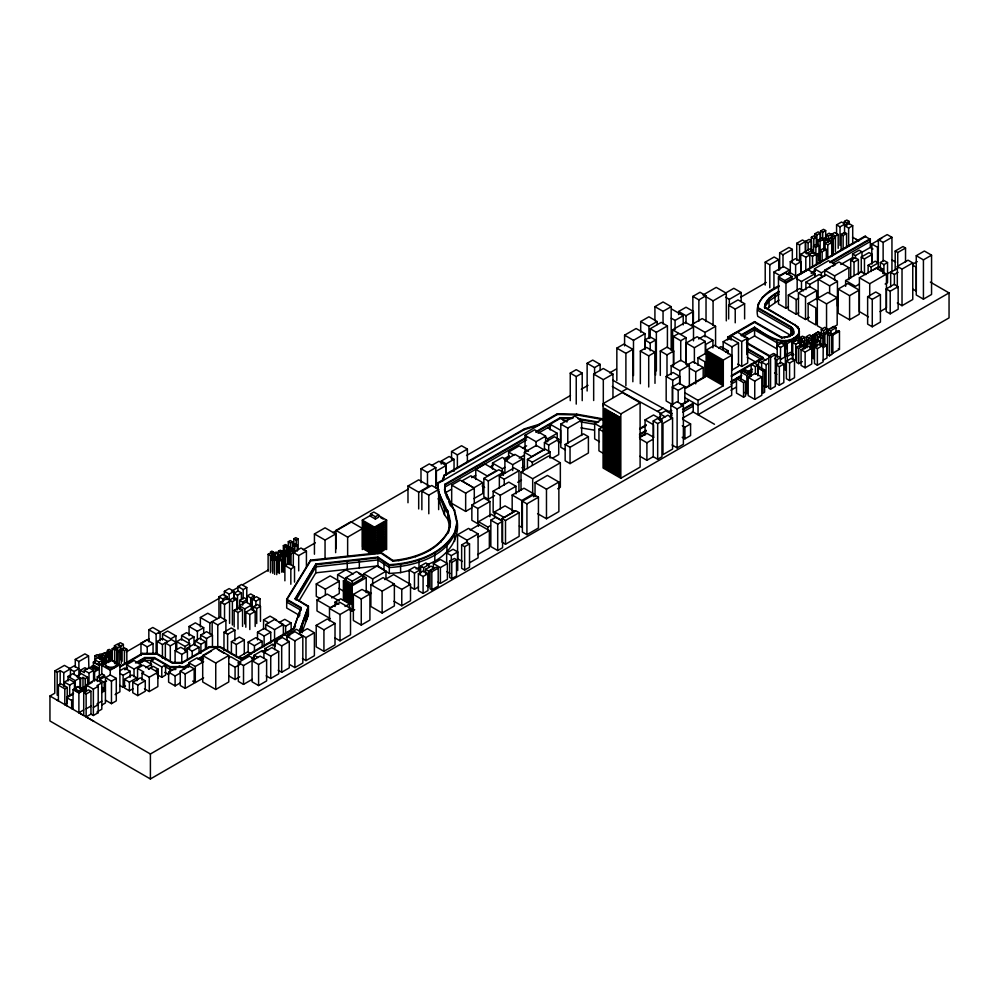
<?xml version="1.0" encoding="UTF-8"?>
<svg xmlns="http://www.w3.org/2000/svg" width="999" height="999" viewBox="0 0 999 999"><rect width="100%" height="100%" fill="white"/><g stroke="black" fill="none" stroke-linecap="round" stroke-linejoin="round"><path stroke-width="1.5" d="M603.858 466.533L603.896 460.889M454.582 510.576L451.698 506.555L444.642 490.084L444.817 484.303L526.635 437.075M444.692 490.934L444.817 487.15L526.635 439.91M447.989 511.588L444.518 506.755L437.624 489.198L438.012 482.667L442.719 479.945L444.031 475.262L524.4 428.858L538.948 424.388L557.392 413.736L576.735 414.173L603.533 418.968M437.824 488.424L438.012 485.526M757.729 307.505L790.871 326.636L790.871 335.439L757.729 316.308C754.183 301.473 766.995 291.159 779.045 285.776M757.966 308.841L758.441 303.234M119.917 667.045L142.308 654.12L156.781 654.12L172.465 663.174L182.118 663.174L209.428 647.402L220.105 647.402L241.009 659.477L293.406 629.22L301.049 608.241L286.701 599.949L310.577 560.864L381.156 553.259L392.932 561.201C413.798 559.228 436.963 551.535 447.989 532.367L450.349 521.241L450.349 524.1M447.989 532.367C455.294 516.408 441.383 503.134 437.624 488.461L437.624 489.198M448.326 533.004L450.012 525.586M454.582 541.446L454.582 532.654L457.18 521.241C460.052 541.233 444.93 558.404 426.91 564.697M457.18 524.088C452.922 555.107 416.271 565.996 389.31 567.519L377.922 559.939L315.834 566.87L295.979 600.049M799.075 329.782L795.266 325.237L764.547 307.505C764.984 299.538 772.826 294.917 779.058 291.333M764.547 307.505C765.634 299.912 772.939 295.567 779.058 292.07M764.809 308.491L765.321 303.371M442.769 480.656L444.031 475.999L524.4 429.595L538.948 425.124L538.948 424.388M443.381 480.457L444.031 475.262M730.319 339.36L727.709 337.862L754.582 322.352L781.755 338.037L789.834 336.451L793.044 333.678L793.618 331.293L793.618 334.153L793.418 329.62L790.871 326.636M793.044 333.678L793.418 329.62M798.438 342.869L798.438 334.078L799.325 331.593L799.325 340.384L799.075 329.046L797.689 326.636L764.547 306.768M293.406 629.22L301.049 607.504L286.701 599.213L310.577 560.127L381.156 552.522L392.932 560.464C413.798 558.503 436.963 550.799 447.989 531.63M294.418 628.546L295.442 625.749M298.501 617.357L300.037 613.161M295.18 598.538L308.404 606.181L299.413 631.318L308.404 606.917L295.18 598.538L315.834 564.023L377.922 557.092L389.31 564.672C413.811 563.261 441.496 555.107 454.582 532.654M299.937 632.017L308.404 609.015M295.18 599.275L315.834 564.76L377.922 557.829L389.31 565.409C413.811 563.998 441.496 555.844 454.582 533.391C461.913 517.544 449.825 503.533 444.642 489.348L444.642 490.084M299.151 600.686L315.834 572.814L315.834 564.023M779.045 286.501C770.429 291.496 758.74 297.04 757.729 308.241L790.871 327.372L793.418 330.357M765.321 306.231L769.068 300.999L779.058 294.193M767.569 309.028L769.068 306.93L779.058 300.125M727.709 339.985L727.709 337.125L754.582 321.616L781.755 337.3L787.412 336.651L793.044 332.942M741.333 334.827L754.582 327.185C766.558 335.464 785.763 348.663 798.438 334.078M793.518 338.261L793.518 340.909L798.438 336.738L799.075 331.705M654.919 320.704L654.919 306.656L663.049 301.96L671.178 306.656L671.178 350.349M640.696 332.217L640.696 321.541L648.913 316.795L657.117 321.541L657.117 324.588M654.919 306.656L663.049 311.351L671.178 306.656M624.587 345.891L624.587 335.177L636.126 328.521L645.029 333.654L645.029 348.963M692.856 323.801L692.856 296.391L700.024 292.257L706.031 295.729L706.031 321.616M640.696 321.541L648.913 326.286L657.117 321.541M702.996 295.017L716.221 287.387L726.31 293.207L726.31 320.854M570.254 400.661L570.254 373.102L576.236 369.655L582.217 373.102L582.217 400.661M587.137 390.996L587.137 363.299L592.707 360.077L600.137 364.373L600.137 370.529M930.369 282.118L949.05 292.907L949.05 317.882L150.399 778.97L49.95 720.978L49.95 696.016L54.77 693.231L54.77 670.953L64.423 665.384L70.454 668.855L70.454 676.485M75.275 667.232L75.275 659.44L84.927 653.87L88.549 655.956L88.911 668.581L88.911 667.744L84.353 670.379L84.353 672.639L80.357 670.341L80.357 674.55M779.657 269.73L779.657 252.834L788.998 247.44L792.332 249.363L792.332 261.651M678.658 314.573L678.658 311.488L686.026 307.23L693.393 311.488L693.393 323.826M692.856 296.391L698.863 299.862L706.031 295.729M796.74 260.289L796.74 243.294L802.484 239.985L805.306 241.608L805.306 252.422M765.209 285.102L765.209 262.138L774.138 256.993L778.733 259.64L778.733 270.354M616.845 380.532L616.845 348.127L623.801 344.118L632.854 349.35L632.854 381.743M650.212 337.999L650.212 328.758L661.263 322.365L667.419 325.924L667.419 347.502M814.872 236.9L814.872 233.791L818.169 231.893L820.204 233.067L820.204 239.285M820.566 238.599L820.566 231.031L823.526 229.32L825.674 230.569L825.674 239.648M54.77 670.953L57.193 672.339L60.165 670.629L63.774 672.714L70.454 668.855M811.338 250.949L811.338 237.3L813.81 235.876L816.283 237.3L816.283 244.88M624.587 335.177L633.491 340.322L645.029 333.654M805.706 252.135L805.706 241.308L809.028 239.398L811.425 240.784L811.425 250.05M796.74 243.294L799.562 244.917L805.306 241.608M814.872 233.791L816.907 234.965L820.204 233.067M779.657 252.834L782.991 254.757L792.332 249.363M75.275 659.44L78.896 661.525L88.549 655.956M820.566 231.031L822.714 232.28L825.674 230.569M836.575 224.862L841.508 222.028L844.954 224.013L840.022 226.86L836.575 224.862L836.575 234.153M288.299 547.939L288.299 541.695L290.272 540.559L292.407 541.783L292.407 549.587M293.856 546.378L293.856 538.736L295.779 537.624L298.164 538.998L298.164 549.7M811.338 237.3L813.81 238.724L816.283 237.3M268.119 571.316L268.119 554.295L270.042 553.184L272.377 554.545L272.377 571.565M844.38 224.425L844.38 221.416L846.777 220.03L849.187 221.416L849.187 224.425M283.354 553.409L283.354 545.654L285.277 544.542L287.999 546.103L287.999 549.188M570.254 373.102L576.236 376.561L582.217 373.102M765.209 262.138L769.804 264.797L778.733 259.64M805.706 241.308L808.104 242.695L811.425 240.784M273.639 552.147L271.828 551.098L270.429 551.91L272.24 552.959L273.639 552.147L273.639 559.777M671.278 318.219L675.087 320.417L683.204 315.721L683.204 324.875M94.893 662.05L94.893 655.844L96.978 654.632L99.538 656.106L99.538 659.215M288.299 541.695L290.422 542.919L292.407 541.783M283.354 545.654L284.815 546.503L286.738 545.392L286.738 551.598M587.137 363.299L594.567 367.582L600.137 364.373M293.856 538.736L296.228 540.109L298.164 538.998M650.212 328.758L656.355 332.305L667.419 325.924M273.426 556.63L273.426 553.608L276.124 552.047L277.685 552.947L277.685 557.492M420.991 482.692L420.991 468.706L429.32 463.886L435.814 467.644L435.814 487.849M844.38 221.416L846.777 222.802L849.187 221.416M114.448 648.813L114.448 645.791L117.07 644.28L120.33 646.153L120.33 650.686M268.119 554.295L270.454 555.644L272.377 554.545M278.384 555.806L278.384 551.261L280.282 550.162L282.18 551.261L282.18 555.806M678.658 311.488L686.026 315.734L693.393 311.488M725.936 292.857L733.84 288.299L741.158 292.52L741.158 301.76M826.235 239.523L826.235 234.877L829.17 233.179L831.293 234.403L831.293 237.5M451.56 459.265L451.56 451.523L461.575 445.741L467.382 449.1L467.382 461.488M107.467 653.508L107.467 650.386L109.203 649.387L112 650.998L112 660.364M286.064 547.227L287.999 546.103M644.867 349.163L644.867 339.997L650.224 336.9L655.569 339.997L655.569 375.149M818.144 246.266L818.144 240.06L821.852 237.924L823.813 239.061L823.813 249.9M704.258 295.754L713.086 300.849L726.31 293.207M101.91 658.753L101.91 654.17L104.246 652.822L106.581 654.17L106.581 657.23M273.426 553.608L274.987 554.507L277.685 552.947M844.555 233.279L844.555 225.712L848.638 223.351L852.709 225.712L852.709 243.893M99.538 656.106L97.452 657.317L94.893 655.844M112.238 660.701L112.238 648.688L114.261 647.527L116.633 648.888L116.633 663.91M278.384 551.261L280.282 552.36L282.18 551.261M822.339 239.298L825.037 237.737L827.721 239.298L827.721 242.345M74.076 671.515L78.896 668.731L74.076 665.946L69.243 668.731L74.076 671.515L74.076 674.537M94.693 662.437L94.693 659.677L98.052 657.729L102.398 660.239L102.398 662.999L99.026 664.947L94.306 662.649M102.385 655.219L100.2 653.945L98.439 654.969L100.624 656.231L102.385 655.219L102.385 658.229M292.744 549.787L292.744 545.242L295.117 543.881L297.215 545.092L297.215 551.136M826.235 234.877L828.346 236.101L831.293 234.403M831.917 238.711L831.917 234.116L834.689 232.517L838.186 234.528L838.186 248.314M431.568 465.497L438.898 461.263L446.166 465.459L446.166 475.299M616.845 348.127L625.898 353.359L632.854 349.35M818.144 240.06L820.117 241.196L823.813 239.061M273.938 556.83L275.324 556.031L277.547 557.317L276.174 558.116L273.938 556.83L273.938 559.915M117.52 663.561L117.707 647.677L120.33 646.153M281.406 556.081L281.406 553.046L283.529 551.823L284.852 552.584L284.852 555.619M285.714 555.207L285.714 550.636L287.762 549.45L289.036 550.187L289.036 553.234M314.435 554.22L314.435 533.953L325.05 527.822L335.652 533.953L335.652 552.659M68.044 680.981L68.044 676.448L72.865 673.663L80.107 677.846L80.107 688.423M101.91 654.17L104.246 655.519L106.581 654.17M107.467 650.386L110.265 652.01L112 650.998M123.376 644.417L120.38 642.682L117.807 644.168L120.804 645.903L123.376 644.417L123.376 649.038M148.839 641.87L148.839 629.745L152.797 627.459L160.09 631.668L160.09 640.759M288.674 549.013L290.884 547.739L289.523 546.94L287.3 548.226L288.674 549.013L288.674 553.683M441.233 464.06L441.233 461.051L449.15 456.481L454.046 459.303L454.046 471.328M813.573 253.758L813.573 245.991L816.658 244.206L818.943 245.529L818.943 261.051M88.549 668.368L93.369 665.584L93.369 662.112L95.779 660.714M112.238 648.688L114.61 650.062L116.633 648.888M277.547 571.203L277.497 555.968L279.071 555.057L282.205 556.68L284.053 555.619L284.053 570.679M803.895 252.397L809.952 248.901L812.299 250.262L812.299 253.296M80.357 670.341L84.927 667.707L87.338 669.093M292.744 545.242L294.842 546.453L297.215 545.092M593.668 400.524L593.668 374.076L603.309 368.506L612.961 374.076L612.961 397.415M800.736 272.627L800.736 254.345L804.719 252.048L809.789 254.97L809.789 268.681M272.802 573.289L272.802 559.49L274.925 558.266L276.76 559.328L276.76 574.65M284.852 552.584L282.717 553.808L281.406 553.046M289.036 550.187L286.988 551.373L285.714 550.636M289.935 552.584L289.935 549.512L291.933 548.351L293.943 549.512L293.943 552.584M109.84 653.846L108.092 654.857L105.032 653.096L106.781 652.085L109.84 653.846L109.84 661.388M827.721 239.298L825.037 240.846L825.112 249.425M828.258 242.195L828.258 239.098L830.681 237.7L833.116 239.098L833.116 254.57M277.497 555.968L278.696 556.668L282.205 554.545L284.053 555.619M103.222 658.441L101.848 657.654L100.487 658.441L101.848 659.228L103.222 658.441L103.222 662.999M790.296 273.788L790.296 261.676L795.616 258.604L800.936 261.676L800.936 273.788M844.555 225.712L848.638 228.059L852.709 225.712M672.589 351.411L672.589 329.795L685.514 322.327L693.506 326.935L693.506 340.834M103.421 664.81L103.421 658.753L104.683 658.016L106.281 658.94L106.281 663.486M644.867 339.997L650.224 343.082L655.569 339.997M813.573 245.991L815.871 247.315L818.943 245.529M835.364 251.498L835.414 236.126L838.186 234.528M58.392 685.127L60.802 683.728L67.22 687.437L67.22 703.196L64.798 704.595L64.798 688.823L58.392 685.127L58.392 700.886L49.95 696.016M108.416 656.331L107.168 655.619L105.17 656.78L106.406 657.492L108.416 656.331L108.416 662.537M451.56 451.523L457.38 454.882L467.382 449.1M773.938 288.649L773.938 272.078L783.528 266.546L789.447 269.967L789.447 272.977M272.802 559.49L274.638 560.551L276.76 559.328M293.943 549.512L291.933 550.661L289.935 549.512M64.423 686.738L64.423 682.105L69.243 679.32L74.475 682.342L74.475 690.059L78.884 692.557L82.28 690.609L82.28 689.023L77.872 686.475L74.475 688.436L78.884 690.983L82.28 689.023M92.083 666.308L93.831 665.309L97.652 667.519L97.652 668.818L95.916 669.817L92.083 667.607L92.083 666.308L95.916 668.518L97.652 667.519M94.693 659.677L99.026 662.187L102.398 660.239M283.641 572.265L283.641 555.494L285.726 554.295L287.812 555.494L287.812 564.647M420.991 468.706L427.485 472.452L435.814 467.644M806.255 253.758L812.299 250.262M122.065 661.326L122.065 649.225L124.438 647.851L126.823 649.225L126.823 661.326M828.258 239.098L830.681 240.497L835.364 237.849L833.253 236.638L830.918 237.987L833.029 239.198L833.029 252.847M841.146 249.95L841.146 234.403L844.592 232.417L846.578 233.554L846.578 247.552M103.421 658.753L105.007 659.665L106.281 658.94M725.649 297.252L729.307 299.363L741.158 292.52M92.083 667.607L93.831 666.608M224.363 595.891L224.363 591.333L229.171 588.561L233.978 591.333L233.978 598.925M640.334 383.691L640.334 351.061L646.615 347.427L654.994 352.26L654.994 383.341M121.279 651.123L119.605 650.149L117.52 651.348L119.206 652.322L121.279 651.123L121.279 663.336M278.184 572.789L278.184 560.576L280.557 559.203L281.755 559.89L281.755 572.102M289.885 553.833L287.2 552.285L285.764 553.109L288.449 554.67L289.885 553.833L289.885 564.76M407.979 486.026L418.693 479.832L429.408 486.026L418.693 492.207L407.979 486.026L407.979 502.747M441.233 461.051L446.128 463.873L454.046 459.303M283.641 555.494L285.726 556.705L287.812 555.494M291.046 564.472L291.046 553.783L300.999 548.014L306.418 551.148L306.418 566.421M841.146 234.403L843.131 235.552L846.578 233.554M122.065 649.225L124.438 650.599L126.823 649.225M278.184 560.576L279.383 561.263L281.755 559.89M800.736 254.345L805.806 257.267L809.789 254.97M831.742 242.457L829.083 240.921L825.112 243.207L827.784 244.755L831.742 242.457L831.742 256.443M93.369 662.112L99.326 665.546L104.146 662.762L101.761 661.388M446.166 465.459L436.376 471.103L436.376 485.164M218.943 618.031L218.943 596.778L223.127 594.355L226.985 596.59L226.985 599.625M237.924 591.171L237.924 586.55L241.508 584.477L246.778 587.524L246.778 599.837M819.904 262.712L819.904 250.524L824.088 248.114L826.323 249.4L826.323 258.541M68.044 676.448L75.275 680.631L80.107 677.846M101.811 674.425L101.811 665.384L111.463 659.815L119.905 664.685L119.905 691.82L115.085 694.605M148.839 629.745L156.131 633.953L160.09 631.668M790.296 261.676L795.616 264.747L800.936 261.676M84.353 670.379L89.011 673.076L93.581 670.429L93.581 680.494M335.951 548.788L335.951 530.407L350.899 521.765L362.587 528.508L362.587 546.903M140.971 655.269L140.971 643.256L146.778 639.897L153.047 643.518L153.047 654.033M126.324 651.922L149.276 638.673M158.729 633.216L219.48 598.139M231.631 591.121L239.723 586.45M242.432 584.89L268.082 570.079M303.184 549.812L315.334 542.807M332.879 532.667L408.479 489.023M466.533 455.507L570.491 395.492M581.293 389.248L588.036 385.352M609.64 372.889L616.395 368.981M740.596 297.277L766.245 282.467M64.423 682.105L69.655 685.127L74.475 682.342M87.65 677.31L81.306 673.651L76.486 676.435L80.569 678.796L82.979 677.397L85.227 678.696L87.65 677.31L87.65 685.077M673.413 365.859L673.413 336.488L678.733 333.416M816.445 254.071L812.936 252.035L809.015 254.308L812.524 256.331L816.445 254.071L816.445 264.96M789.447 269.967L779.857 275.499L773.938 272.078M815.246 255.082L817.919 253.534L819.567 254.495L819.567 263.599M728.658 319.006L728.658 305.307L738.036 299.887L744.617 303.684L744.617 318.906M64.798 688.823L67.22 687.437M224.363 591.333L229.171 594.105L233.978 591.333M788.473 306.88L785.976 308.316L778.471 303.983L778.471 276.885L785.539 272.802L791.945 276.498L791.945 278.496L784.877 282.567L784.877 280.582L791.945 276.498M93.581 671.266L94.58 671.84L99.4 669.055L94.555 666.271M819.904 250.524L822.14 251.81L826.323 249.4M680.581 334.403L693.506 326.935M218.943 596.778L222.802 599L226.985 596.59M162.512 640.059L162.512 634.04L167.645 631.081L175.924 635.864L175.924 649.4M314.435 533.953L325.05 540.072L335.652 533.953M370.529 513.923L373.801 512.025L378.658 514.835L378.658 517.17L375.387 519.068L370.529 516.258L370.529 513.923L375.387 516.72L378.658 514.835M819.567 254.495L816.895 256.031L816.895 263.624M298.701 570.879L298.701 555.594L306.418 551.148M593.668 374.076L603.309 379.645L612.961 374.076M786.563 274.201L789.66 272.415L797.165 276.748L797.165 291.521M234.103 599.487L234.103 593.256L238.037 590.983L241.433 592.944L241.433 599.175M362.312 549.575L362.312 520.129L371.765 514.672M220.629 617.332L220.629 602.147L227.285 598.314L229.895 599.812M237.924 586.55L243.182 589.597L246.778 587.524M284.89 580.806L284.89 565.509L288.574 563.386L294.518 566.82L294.518 582.117M640.334 351.061L648.713 355.894L654.994 352.26M73.064 689.672L77.885 686.887L83.716 690.259L83.716 715.496L78.896 712.712L78.896 693.044L73.064 689.672L73.064 709.34L71.666 708.541L71.666 699.75M140.971 643.256L147.24 646.865L153.047 643.518M157.155 641.483L162.437 638.436L167.72 641.483L162.437 644.53L157.155 641.483L157.155 653.783M234.103 593.256L237.5 595.217L241.433 592.944M660.289 375.424L660.289 351.024L666.995 347.153L673.713 351.024L673.713 364.747M229.57 623.376L229.57 600.049L234.141 597.402L236.963 599.038L236.963 609.927M97.303 681.48L97.303 676.81L102.135 674.025L104.495 675.386L104.495 676.947L99.675 679.732L99.675 678.171L104.495 675.386M200.362 626.848L200.362 617.507L207.755 613.236L217.233 618.693M728.658 305.307L735.227 309.103L744.617 303.684M673.413 336.488L680.731 340.709L686.051 337.637L672.589 329.795M101.811 665.384L110.252 670.254L119.905 664.685M220.629 602.147L224.538 604.407L229.87 601.336M86.139 691.146L86.139 684.939L95.779 679.37L101.811 682.854L101.811 709.228L96.99 712.012L98.189 712.712L98.189 686.338L96.99 685.639L101.811 682.854M421.865 509.765L421.865 491.158L431.718 485.477L438.648 489.473L438.648 509.627M73.489 693.119L66.833 696.965L66.833 705.769L64.798 704.595M80.295 689.035L86.801 685.439M89.46 683.903L92.12 682.367M119.917 666.308L142.308 653.383L156.781 653.383L172.465 662.437L182.118 662.437L209.428 646.665L220.105 646.665L241.009 658.741L293.406 628.483M795.254 276.411L865.484 235.864L865.484 236.601L796.603 276.373M189.061 635.589L189.061 626.485L195.367 622.852L203.696 627.659L203.696 633.728M229.57 600.049L232.392 601.673L236.963 599.038M795.654 276.561L807.754 269.568L814.934 273.714L814.934 276.698M73.489 693.855L66.833 697.702L71.666 700.486M82.805 688.473L86.801 686.176M438.012 483.404L557.392 414.473L576.735 414.91L603.533 419.705M284.89 565.509L290.834 568.943L294.518 566.82M778.471 278.871L785.976 283.204L797.165 276.748M83.504 689.085L85.926 687.687M175.924 635.864L170.804 638.823L162.512 634.04M126.611 664.797L134.028 660.514L141.446 664.797L134.028 669.08L126.611 664.797L126.611 669.43M335.951 530.407L347.64 537.15L362.587 528.508M78.896 693.044L83.716 690.259M101.811 705.057L105.432 702.971L105.432 677.697L110.252 674.912L116.284 678.383L116.284 700.873L111.463 703.658L105.432 700.174M165.359 659.877L165.359 643.006L171.341 639.547L176.286 642.407L176.286 651.61M247.252 602.135L247.252 595.916L250.687 593.93L254.133 595.916L254.133 599.025M525.037 450.786L525.037 435.339L534.64 429.795L545.641 436.151L545.641 442.332M84.353 691.333L84.353 690.047L86.151 688.998M239.685 609.502L239.685 600.362L244.181 597.764L247.178 599.487L247.178 602.534M814.497 274.85L814.497 268.818L828.533 260.702L835.426 264.685L832.866 266.159M686.238 364.56L686.238 343.019L697.127 336.738L705.269 341.433L705.269 353.746M715.571 326.298L702.197 318.581L691.67 324.65L705.044 332.38L715.571 326.298L715.571 345.991M119.88 670.716L124.538 668.019L130.132 671.253L130.132 677.285M660.289 351.024L666.995 354.895L673.713 351.024M181.618 640.122L181.618 635.501L186.576 632.629L193.993 636.912L193.993 644.617M124.838 669.043L127.485 667.519M135.439 662.924L144.718 657.567L154.37 657.567L170.055 666.62L184.528 666.62L189.91 663.511M536.026 431.643L560.164 417.707L573.426 417.857M811.263 272.739L815.284 270.417M830.044 261.9L870.304 238.649L870.304 247.44L862.249 252.085M124.838 669.78L127.485 668.256M136.763 662.899L144.718 658.304L154.37 658.304L170.055 667.357L184.528 667.357L189.348 664.572M444.817 485.039L526.635 437.812M536.026 432.38L560.526 418.244L567.007 421.99M811.263 273.476L815.284 271.154M830.044 262.637L870.304 239.385L865.484 236.601M239.685 600.362L242.67 602.085L247.178 599.487M698.638 338.948L704.632 335.489L712.924 340.272L712.924 347.864M99.675 679.732L104.221 682.354L106.643 680.968M247.252 595.916L250.687 597.902L254.133 595.916M421.865 491.158L428.796 495.167L438.648 489.473M86.139 684.939L93.369 689.123L98.189 686.338M362.312 520.129L374.475 527.147L386.625 520.129L386.625 549.575M138.636 663.648L144.48 660.277L151.498 664.323L151.498 667.157M176.711 649.412L176.711 641.62L181.331 638.96L189.635 643.756L189.635 648.438M86.139 694.03L90.959 691.246L90.959 714.11L86.139 716.895L86.139 694.03L83.716 692.644L88.549 689.859L90.959 691.246M139.423 663.473L144.718 660.401L152.997 660.401M538.174 433.279L550.774 425.974M832.729 263.199L870.304 241.508M165.359 643.006L170.305 645.854L176.286 642.407M200.362 617.507L209.827 622.976L220.292 616.995L225.899 620.229L225.899 632.492M239.46 608.828L239.46 605.819L246.054 602.01L251.373 605.094L251.373 609.602M475.761 469.355L485.014 464.011L496.428 470.604L487.175 475.949L475.761 469.355L475.761 479.433M796.702 278.721L801.485 281.481L814.934 273.714M252.235 609.702L252.235 599.1L256.393 596.69L260.04 598.788L260.04 606.368M189.061 626.485L197.39 631.293L203.696 627.659M105.432 677.697L111.463 681.168L116.284 678.383M234.153 626.823L234.153 610.277L238.724 607.642L242.557 609.852L242.557 626.41M471.828 507.842L465.659 511.401L451.685 503.334L451.685 485.102L460.327 480.119L474.288 488.174L474.288 503.371M508.603 458.991L508.603 452.035L519.218 445.904L528.508 451.273M375.224 529.433L385.876 523.289M119.78 673.351L123.127 675.287L130.132 671.253M824.749 276.211L824.749 270.18L838.973 261.975L848.863 267.682L848.863 279.745M852.597 259.977L852.597 253.958L859.14 250.187L861.987 251.823L861.987 257.842M878.221 268.968L878.383 239.685L887.199 234.59L891.945 237.325L891.945 271.228L886.9 274.138M814.497 268.818L821.378 272.789L830.319 267.632M871.802 263.923L871.802 243.993L881.742 238.262M492.507 469.055L492.507 463.061L502.372 457.367L507.305 460.214M805.893 282.155L819.143 274.5L823.026 276.748L809.777 284.39L805.893 282.155L805.893 289.635M137.562 679.869L137.562 668.406L143.082 665.222L149.375 668.843L150.649 668.106L157.854 672.265L157.854 686.588L149.276 691.533L144.468 688.773M150.837 665.084L150.837 660.664L154.645 658.453M375.224 531.206L385.876 525.062M565.446 449.962L560.801 447.277L560.801 424.076L574.725 416.046L581.68 420.067L581.68 435.527M101.761 689.822L103.946 688.561L103.946 690.409L101.761 691.67M686.238 343.019L694.38 347.727L705.269 341.433M181.618 635.501L189.036 639.785L193.993 636.912M252.235 599.1L255.869 601.198L260.04 598.788M852.597 253.958L855.444 255.607L861.987 251.823M375.224 532.979L385.876 526.835M234.153 610.277L237.999 612.487L242.557 609.852M444.817 493.094L451.523 489.223M471.64 477.609L475.674 475.287M490.422 466.77L493.106 465.222M503.833 459.028L509.203 455.931M522.614 448.176L526.635 445.854M840.783 264.485L852.859 257.517M239.46 605.819L244.78 608.903L251.373 605.094M798.663 312.837L796.153 314.285L788.323 309.765L788.323 295.067L799.587 288.561L803.508 290.821M212.163 635.476L212.163 621.69L217.77 624.924L225.899 620.229M612.3 386.463L621.615 391.833L627.297 388.549L672.315 413.386M200.662 639.635L200.662 635.077L206.556 631.68L212.45 635.077L212.45 647.215M525.037 435.339L536.038 441.695L545.641 436.151M101.811 692.507L105.432 690.409L102.76 688.873M133.129 688.661L129.395 690.809L124.525 687.999L124.525 679.32L131.993 675.012L136.863 677.834L136.863 680.719M375.224 534.752L385.876 528.608M850.698 278.097L850.698 260.14L855.032 257.642L858.366 259.565L858.366 274.525M175.1 662.749L175.1 650.536L180.732 647.29L187.4 651.148L187.4 660.314M818.119 297.764L818.119 279.208L825.923 274.7L837.437 281.343L837.437 306.094M145.654 667.694L151.498 664.323M504.895 473.376L504.895 460.189L514.96 454.37L522.752 458.878L522.752 472.065M603.071 403.671L622.352 392.532L640.109 402.784L640.109 467.12L620.829 478.259L603.071 468.007L603.071 403.671L620.829 413.923L640.109 402.784M712.924 340.272L705.731 344.43L705.731 353.534M878.383 239.685L883.128 242.42L891.945 237.325M253.546 611.163L253.546 606.643L257.292 604.482L260.464 606.318L260.464 621.366M176.711 641.62L185.027 646.428L189.635 643.756M375.224 536.525L385.876 530.382M671.153 374.625L671.153 365.746L680.731 360.214L689.36 365.197L689.36 385.926M195.017 645.466L195.017 640.896L199.55 638.274L205.444 641.683L205.444 649.288M809.227 317.37L805.531 319.505L798.438 315.409L798.438 292.957L809.54 286.538L816.633 290.634L816.633 299.625M245.829 627.235L245.829 612.212L251.174 609.115L255.17 611.425L255.17 626.448M861.275 272.415L861.275 257.055L869.005 252.597L872.189 254.445L872.189 263.649M148.476 669.143L153.309 666.345L158.167 669.155L158.167 678.084M375.224 538.286L385.876 532.155M545.317 437.4L547.689 438.773L557.205 433.279L557.205 439.16M142.07 680.219L142.07 673.064L143.844 672.04L137.562 668.406M524.4 452.297L536.326 445.404L543.693 449.662L531.768 456.543L524.4 452.297L524.4 469.942M850.698 260.14L854.033 262.063L858.366 259.565M560.801 424.076L567.769 428.096L581.68 420.067M187.063 651.311L187.063 648.189L193.906 644.23L199.051 647.202L199.051 653.446M253.546 606.643L256.718 608.478L260.464 606.318M375.224 540.059L385.876 533.916M124.525 679.32L129.395 682.142L136.863 677.834M544.43 450.237L544.43 442.569L554.457 436.775L558.716 439.235L558.716 454.582L552.447 458.204M731.106 340.085L731.106 335.414L737.05 331.98L747.677 338.112L747.677 362.987L741.72 366.421L737.737 364.123M200.662 635.077L206.556 638.486L212.45 635.077M494.58 495.666L488.336 499.263L483.866 496.69L483.866 478.396L498.851 469.755L503.309 472.327L503.309 475.374M706.118 350.174L714.51 345.317L731.693 355.244L731.693 395.329L698.039 414.76L698.039 400.362L723.301 385.764L723.301 360.09L706.118 350.174L706.118 375.849L684.839 388.136M824.749 270.18L834.64 275.886L848.863 267.682M519.218 458.166L524.525 455.107M861.275 257.055L864.46 258.903L872.189 254.445M78.896 712.712L83.716 709.927M86.139 708.84L90.959 706.056M119.78 685.439L123.127 687.374L125.462 686.026M375.224 541.833L385.876 535.689M132.78 682.23L140.297 677.884L145.267 680.756L145.267 691.271L137.75 695.604L132.78 692.744L132.78 682.23L137.75 685.089L145.267 680.756M245.829 612.212L249.812 614.51L255.17 611.425M492.507 463.061L502.372 468.756L504.832 467.332M175.1 650.536L181.781 654.395L187.4 651.148M723.176 341.745L729.695 337.987L738.498 343.069L738.498 366.271L731.98 370.042L731.98 346.84L723.176 341.745L723.176 349.488M788.323 295.067L796.153 299.588L798.663 298.139M101.811 701.186L96.99 703.97L98.189 704.657L93.369 707.442M195.017 640.896L200.911 644.293L205.444 641.683M375.224 543.506L385.876 537.362M155.757 670.554L158.167 669.155M150.837 660.664L161.788 666.982L165.584 664.785L165.584 675.099L161.788 677.297L156.918 674.487M504.895 460.189L512.687 464.685L522.752 458.878M697.951 365.272L697.951 357.767L706.031 353.097M679.62 376.261L672.714 380.244L672.714 404.757L666.171 400.974L666.171 376.473L673.076 372.477L679.62 376.261L679.62 383.916M223.976 650.586L223.976 632.18L231.256 627.971L234.89 630.069L234.89 640.809M482.792 482.679L473.863 487.837L461.938 480.944L470.866 475.786L482.792 482.679L482.792 493.456L473.863 498.613M375.224 545.179L385.876 539.035M451.685 485.102L465.659 493.169L474.288 488.174M544.43 442.569L548.688 445.03L558.716 439.235M686.862 365.222L693.094 361.626L703.196 367.47L703.196 378.022M187.063 648.189L192.208 651.161L199.051 647.202M798.438 292.957L805.531 297.053L816.633 290.634M483.866 478.396L488.336 480.981L503.309 472.327M718.643 347.927L720.916 346.616L728.059 350.736L728.059 353.833M671.153 365.746L679.795 370.729L689.36 365.197M142.07 673.064L149.276 677.222L157.854 672.265M375.224 546.84L385.876 540.696M741.333 335.564L754.582 327.922C766.233 334.615 779.42 346.553 793.518 338.998C797.277 337.25 800.374 333.366 799.075 329.046M527.447 468.656L527.447 459.378L545.217 449.113L550.099 451.935L550.099 458.116M499.35 488.349L499.35 476.423L514.06 467.932L518.943 470.741L518.943 491.62M818.119 279.208L829.632 285.851L837.437 281.343M375.224 548.513L385.876 542.37M745.204 335.252L754.582 329.845L776.935 342.744L785.651 343.119M223.976 632.18L227.61 634.278L234.89 630.069M320.167 598.551L316.271 596.303L316.271 583.94L330.182 575.899L339.285 581.156L339.285 593.518L331.693 597.902M868.131 265.284L875.224 261.189L878.221 262.924L871.128 267.02L868.131 265.284L868.131 272.839M375.224 550.187L385.876 544.043M599.4 441.645L594.667 438.911L594.667 423.501L601.885 419.33L604.258 420.704M895.191 269.705L895.191 251.036L902.971 246.541L905.531 248.014L905.531 262.013M375.224 551.848L385.876 545.704M845.629 286.338L845.629 280.569L860.913 271.74L865.858 274.6M521.878 467.769L524.525 466.233M859.377 272.877L861.987 271.366M90.959 714.11L93.369 715.496L98.189 712.712M731.98 346.84L738.498 343.069M180.007 683.066L175.1 685.901L168.606 682.142L168.606 672.24L179.633 665.871L184.827 668.868M337.625 580.431L337.625 574.65L345.954 569.842L353.171 574.013M527.447 459.378L532.33 462.2L550.099 451.935M731.106 335.414L741.72 341.546L747.677 338.112M385.876 547.377L375.224 553.521L375.224 527.672L385.876 521.528L385.876 549.05L380.557 552.122L380.557 524.6M808.141 303.434L815.808 307.854L815.808 324.937L808.141 320.504L808.141 303.434L818.805 297.265M499.35 476.423L504.233 479.233L518.943 470.741M822.589 328.808L817.319 325.761L817.319 298.539L827.959 292.395L837.174 297.727L837.174 324.95L831.867 328.022M565.159 444.468L583.516 433.866L588.399 436.688L588.399 453.009L570.042 463.611L565.159 460.789L565.159 444.468L570.042 447.29L588.399 436.688M880.344 268.719L880.344 262.537L883.94 260.464L887.537 262.537L887.537 282.63L885.139 284.016M895.191 251.036L897.751 252.51L905.531 248.014M725.786 352.048L728.059 350.736M746.628 340.559L754.582 335.976L776.935 348.876L776.935 340.085M188.736 662.687L197.065 657.891L203.621 661.675L195.292 666.483L188.736 662.687L188.736 667.095M263.561 628.933L263.561 619.892L270.055 616.146L276.548 619.892M202.697 655.506L215.747 647.976L228.783 655.506L228.783 681.955L215.747 689.485L202.697 681.955L202.697 655.506L215.747 663.036L228.783 655.506M521.016 490.359L521.016 471.99L548.651 456.031L560.339 462.774L560.339 487.262L557.704 488.786M838.173 289.073L847.814 283.516L859.227 290.097L859.227 314.248L849.587 319.805L838.173 313.224L838.173 289.073L849.587 295.667L859.227 290.097M197.977 658.853L211.438 651.086M689.41 368.132L695.716 371.778L703.196 367.47M604.195 424.837L600.586 426.923L594.667 423.501M198.326 659.39L203.571 656.368M868.431 316.845L859.39 311.613L859.39 277.734L876.123 268.082L886.463 274.051L886.463 307.929L880.032 311.638M873.463 269.855L878.783 266.783L882.754 269.081L882.754 273.514M603.908 453.708L598.938 450.836L598.938 429.145L603.908 426.273M880.344 262.537L883.94 264.623L887.537 262.537M180.27 671.153L189.248 665.971L194.181 668.818L194.181 683.179L185.202 688.361L180.27 685.514L180.27 671.153L185.202 674L194.181 668.818M672.265 405.02L672.265 386.975L678.933 383.129L684.852 386.551L684.852 403.084M231.406 654.108L231.406 641.645L239.373 637.05L244.293 639.897L244.293 653.908M202.735 658.791L200.3 660.202L202.71 661.588M495.541 513.786L493.156 512.412L493.156 491.158L508.816 482.117L515.959 486.238L515.959 493.831M200.949 659.977L203.571 658.466M168.606 672.24L175.1 675.986L180.007 673.151M316.271 583.94L325.374 589.198L339.285 581.156M346.091 577.584L356.506 571.578L362.699 575.162L362.699 578.146L352.297 584.153L346.091 580.569L346.091 577.584L352.297 581.168L362.699 575.162M489.935 501.498L477.809 508.503L477.809 523.738L471.853 520.292L471.853 505.057L483.978 498.064L489.935 501.498L489.935 516.733M723.301 360.09L731.693 355.244M265.771 629.183L265.771 624.537L274.575 619.455L283.379 624.537L283.379 635.376M880.094 270.617L882.754 269.081M343.394 600.187L343.394 580.819L345.954 579.333M859.34 284.078L855.519 286.288L845.629 280.569M231.406 641.645L236.326 644.492L244.293 639.897M257.505 639.909L257.505 632.23L264.123 628.408L270.741 632.23L270.741 642.981M517.719 482.305L521.49 480.119M817.319 298.539L826.548 303.871L837.174 297.727M672.265 386.975L678.184 390.397L684.852 386.551M330.344 618.656L316.995 610.951L316.995 599.962L327.21 594.068L339.223 600.998M363.673 576.785L363.673 573.726L376.973 566.046L385.964 571.241L385.964 578.896M686.001 388.062L705.219 376.96M493.156 491.158L500.299 495.279L515.959 486.238M897.314 287.737L897.314 266.383L908.054 260.19L912.761 262.899L912.761 299.5L902.022 305.694L897.314 302.984M916.258 255.719L924.375 251.024L931.555 255.17L931.555 294.468L923.426 299.151L916.258 295.005L916.258 255.719L923.426 259.865L931.555 255.17M248.177 652.672L248.177 642.095L255.881 637.649L262.15 641.258L262.15 647.302M859.39 277.734L869.729 283.716L886.463 274.051M521.016 471.99L532.692 478.733L560.339 462.774M890.683 286.838L890.683 272.315L898.051 268.069M265.771 624.537L274.575 629.62L283.379 624.537M257.505 632.23L264.123 636.051L270.741 632.23M343.394 580.819L352.11 585.851L366.221 577.697L366.221 592.607M897.314 266.383L902.022 269.106L912.761 262.899M228.459 658.066L230.769 656.73L240.784 662.512M512.175 511.426L512.175 495.029L523.988 488.211L533.528 493.718L533.528 496.703M890.683 272.315L894.38 274.45L898.051 272.327M621.615 391.833L657.492 411.401L663.174 408.116M291.146 623.014L284.752 619.318L279.245 622.489L285.639 626.186L291.146 623.014L291.146 630.706M913.223 263.911L917.232 261.601M535.027 496.59L535.027 482.579L547.415 475.424L558.866 482.042L558.866 511.613L546.478 518.768L537.574 513.623M645.067 435.027L645.067 419.892L653.558 414.985L662.062 419.892M248.177 642.095L254.445 645.716L262.15 641.258M670.853 417.769L670.853 405.307L677.11 401.698L683.378 405.307L683.378 444.255L677.11 447.877L672.102 444.98M363.673 573.726L372.664 578.921L385.964 571.241M777.222 357.592L777.222 345.529L781.368 343.132L784.69 345.055L784.69 357.118L780.544 359.515M660.189 419.905L660.189 413.998L665.734 410.801L671.94 414.373M192.67 681.106L195.292 682.617L203.621 677.821M335.077 606.518L335.077 602.06L340.721 598.801L349.5 603.871L349.5 608.329M785.451 356.943L785.451 342.482L789.897 339.91L791.745 340.971L791.745 355.432M494.53 511.938L505.032 505.881L514.71 511.463L504.22 517.532L494.53 511.938L494.53 516.408M867.631 296.703L875.786 291.995L880.419 294.668L880.419 322.078L872.264 326.785L867.631 324.113L867.631 296.703L872.264 299.375L880.419 294.668M478.533 526.236L478.533 521.703L491.271 514.348L500.611 519.742M639.647 428.583L646.241 424.775M658.104 417.919L660.739 416.408M668.656 411.838L671.291 410.314M680.519 404.982L688.423 400.424M731.293 375.674L762.886 357.43L762.886 358.166L731.293 376.411M653.221 456.655L653.221 421.004L657.479 418.544L661.95 421.116L661.95 456.768L657.679 459.228L653.221 456.655L646.902 460.302L639.934 456.281M780.394 363.549L780.544 347.44L784.69 345.055M785.451 342.482L787.299 343.544L791.745 340.971M335.452 604.72L330.344 607.667L316.995 599.962M353.359 594.417L362.013 589.422L369.917 593.993L369.917 620.067L361.263 625.062L353.359 620.504L353.359 594.417L361.263 598.988L369.917 593.993M329.495 620.816L329.495 608.428L339.985 602.372L350.512 608.453L350.512 634.765L340.022 640.821L334.752 637.787M370.879 584.652L383.092 577.597L394.368 584.103L394.368 605.956L382.142 613.011L370.879 606.493L370.879 584.652L382.142 591.158L394.368 584.103M639.635 429.32L646.216 425.524M669.23 412.237L671.79 410.764M682.03 404.845L688.423 401.161L688.423 399.712M274.887 645.953L274.887 640.209L284.49 634.665L288.311 636.875M462.337 561.45L457.567 558.703L457.567 534.74L468.543 528.396L478.084 533.903L478.084 557.867L469.542 562.799M758.528 368.743L758.528 361.438L763.261 358.691L765.958 360.252M800.099 341.858L800.099 337.537L802.497 336.163L804.607 337.387L804.607 348.901M793.893 354.707L792.232 353.746L792.232 342.295L796.415 339.872L799.762 342.008L799.762 346.441M670.853 405.307L677.11 408.928L683.378 405.307M238.324 662.537L249.388 656.143L254.583 659.153L243.519 665.534L238.324 662.537L238.324 681.393L243.519 684.39L252.123 679.42M741.196 379.87L741.196 372.265L743.855 370.729L749.537 374.013L749.537 377.048M768.706 356.256L773.463 353.509L775.324 354.583L775.324 386.426L770.566 389.173L768.706 388.099L768.706 356.256L770.566 357.33L775.324 354.583M796.765 340.272L792.769 342.582L792.769 358.816L795.766 360.552L795.766 344.318L799.762 342.008M274.713 649.625L274.713 641.87L282.28 637.499L289.26 641.533L289.26 667.881L281.693 672.252L278.197 670.229M287.45 637.499L287.45 634.552L296.491 629.32L302.41 632.742M886.213 288.911L894.167 284.328L898.151 286.626L898.151 309.253L890.209 313.836L886.213 311.538L886.213 288.911L890.209 291.221L898.151 286.626M659.427 420.055L667.819 415.209L672.564 417.944L672.564 449.1L662.974 454.632L662.974 423.476L672.564 417.944M470.092 530.007L479.208 524.75L489.348 530.606L489.348 547.814L477.634 554.57M265.06 652.921L265.06 648.626L272.852 644.13L275.437 645.629M384.865 579.632L393.606 574.575L410.514 584.34L410.514 600.711L401.773 605.769L393.968 601.261M512.175 495.029L521.728 500.536L533.528 493.718M761.638 369.58L761.638 362.075L767.607 358.629M254.133 659.839L254.133 655.219L262.088 650.624L264.747 652.16M286.975 640.746L286.975 636.288L294.892 631.705L302.822 636.288L302.822 663.024L294.892 667.594L289.61 664.547M800.099 337.537L802.222 338.761L804.607 337.387M806.38 344.73L806.355 336.688L809.64 334.79L811.85 336.064L811.85 340.447M522.377 501.211L533.878 494.567L538.436 497.202L538.436 528.009L526.923 534.652L522.377 532.017L522.377 501.211L526.923 503.846L538.436 497.202M751.148 376.336L751.148 364.198L755.394 366.633L758.004 365.122L758.004 375.749M228.821 663.636L235.077 667.257L239.723 664.572M653.221 421.004L657.679 423.576L661.95 421.116M251.623 658.179L254.283 656.643M262.238 652.047L264.897 650.511M272.864 645.916L275.512 644.38M490.834 520.154L495.729 517.332L502.584 521.291L502.584 547.714L497.702 550.536L490.834 546.578L490.834 520.154L497.702 524.113L502.584 521.291M639.522 434.228L646.241 430.344M682.504 409.403L693.244 403.209M730.931 381.443L741.67 375.249M748.376 371.378L752.409 369.056M821.315 335.577L821.315 329.395L824.849 327.347L827.035 328.609L827.035 331.705M669.854 417.02L672.065 415.734M736.5 378.546L738.511 377.385L745.579 381.481L745.579 396.016L743.568 397.177L736.5 393.094L736.5 378.546L743.568 382.642L745.579 381.481M251.623 658.915L254.283 657.379M639.497 434.977L646.166 431.131M683.016 409.852L693.244 403.946M730.931 382.18L741.67 375.986M748.376 372.115L752.409 369.792M812.761 338.049L812.761 335.027L818.231 331.868L820.429 333.142L820.429 336.163M815.072 341.521L815.072 333.841L818.169 332.043L820.092 333.154L820.092 336.226M263.911 658.154L263.911 652.21L271.878 647.602L278.696 651.535L278.696 673.863L270.729 678.458L266.184 675.836M535.027 482.579L546.478 489.198L558.866 482.042M806.355 336.688L808.566 337.962L811.85 336.064M803.408 341.346L801.523 340.247L798.988 341.708L800.886 342.807L803.408 341.346L803.408 349.001M747.514 373.838L750.024 372.39L750.024 376.898M757.779 367.957L759.49 366.97L764.622 369.93L764.622 392.22L762.924 393.206L762.924 370.916L757.779 367.957L757.779 375.387M344.992 606.48L349.5 603.871M821.315 329.395L823.501 330.657L827.035 328.609M252.073 660.764L260.115 656.118L266.621 659.877L266.621 680.918L258.591 685.564L252.073 681.805L252.073 660.764L258.591 664.522L266.621 659.877M409.203 584.777L409.203 570.067L414.597 566.945L419.867 569.992L419.867 574.4M639.422 437.125L645.978 433.341M682.717 412.125L693.244 406.044M730.931 384.29L736.3 381.193M749.725 373.439L752.409 371.89M815.184 337.1L813.586 338.024L813.586 358.716L812.412 358.042L812.412 337.35L814.023 336.426L815.184 337.1L815.184 347.44M815.072 333.841L816.982 334.952L820.092 333.154M639.934 437.4L646.902 433.379L653.87 437.4M741.196 372.265L746.877 375.549L749.537 374.013M761.638 362.075L766.108 364.66L768.493 363.274M796.615 347.265L801.298 344.568L803.408 345.791L798.738 348.489L796.615 347.265L796.615 362.412L798.738 363.636L802.247 361.613M828.508 335.327L828.633 329.333L833.666 326.423L835.976 327.759L835.976 332.317M316.208 625.386L327.297 618.98L335.015 623.438L335.015 644.929L323.926 651.336L316.208 646.877L316.208 625.386L323.926 629.832L335.015 623.438M502.072 518.518L515.684 510.651L519.13 512.637L519.13 536.376L505.506 544.243L502.072 542.257L502.072 518.518L505.506 520.504L519.13 512.637M731.693 385.839L698.039 405.269L684.64 397.527M774.55 358.454L776.847 359.777L780.394 357.729L774.662 354.42M826.548 331.094L829.207 329.558M274.713 641.87L281.693 645.903L289.26 641.533M812.075 339.747L808.678 341.695L806.38 340.372L809.764 338.411L812.075 339.747L812.075 348.464M420.641 573.076L420.641 565.958L425.849 562.949L428.871 564.685L428.871 567.544M478.533 521.703L487.874 527.097L490.422 525.624M785.351 370.279L785.351 355.282L790.496 352.322L792.444 353.446L792.444 359.44M805.531 348.239L805.531 343.806L808.628 342.008L810.239 342.944L810.239 348.863M823.251 333.479L826.872 331.381L828.508 332.33L824.874 334.415L823.251 333.479L823.126 361.875L817.369 365.197L814.497 363.549L814.497 346.99L820.254 343.668L823.126 345.329M818.131 341.221L818.131 336.688L820.753 335.164L823.388 336.688L823.388 345.754M748.189 377.347L755.256 373.264L761.812 377.048L761.812 395.279L754.745 399.363L748.189 395.579L748.189 377.347L754.745 381.131L761.812 377.048M457.567 534.74L467.095 540.234L478.084 533.903M828.633 329.333L830.943 330.669L835.976 327.759M805.531 343.806L807.142 344.73L810.239 342.944M329.495 608.428L340.022 614.51L350.512 608.453M446.665 563.786L446.665 552.934L453.059 549.25L457.704 551.923L457.704 570.529M785.351 355.282L787.312 356.406L792.444 353.446M286.975 636.288L294.892 640.859L302.822 636.288M461.65 544.942L466.508 542.132L469.518 543.868L469.518 567.245L464.66 570.054L461.65 568.319L461.65 544.942L464.66 546.678L469.518 543.868M762.924 370.916L764.622 369.93M814.834 346.928L814.834 341.084L817.519 339.535L819.567 340.709L819.567 345.105M682.504 418.194L693.244 412L693.244 402.497M730.931 390.234L736.3 387.137M801.073 349.75L807.667 345.941L811.75 348.289L811.75 363.973L805.144 367.782L801.073 365.422L801.073 349.75L805.144 352.11L811.75 348.289M818.131 336.688L820.753 338.199L823.388 336.688M263.911 652.21L270.729 656.143L278.696 651.535M409.203 570.067L414.473 573.101L419.867 569.992M420.641 565.958L423.663 567.694L428.871 564.685M827.484 334.515L830.157 332.967L832.167 334.128L832.167 354.245L829.495 355.794L827.484 354.633L827.484 334.515L829.495 335.676L838.311 330.594L839.472 331.268L839.472 349.313L832.866 353.122L831.705 352.447L831.705 334.403L832.866 335.077L839.472 331.268M477.634 537.375L489.348 530.606M776.485 364.997L780.968 362.412L783.828 364.061L783.828 382.592L779.345 385.177L776.485 383.529L776.485 364.997L779.345 366.645L783.828 364.061M433.391 569.28L433.391 563.536L440.397 559.49L447.402 563.536L447.402 579.32L440.397 583.366L438.062 582.017M814.834 341.084L816.882 342.27L819.567 340.709M314.385 632.742L307.355 628.683L298.938 633.541L305.956 637.599L314.385 632.742L314.385 655.731L305.956 660.601L302.447 658.566M349.613 609.74L352.11 611.176L354.67 609.702M425.586 569.28L431.019 566.146L434.053 567.894L428.621 571.028L425.586 569.28L425.586 573.601M228.821 675.898L235.077 679.52L239.723 676.835M418.381 573.763L423.226 570.966L427.947 573.688L427.947 590.559L423.089 593.369L418.381 590.646L418.381 573.763L423.089 576.485L427.947 573.688M786.388 361.163L791.295 358.329L794.505 360.177L794.505 377.709L789.597 380.544L786.388 378.696L786.388 361.163L789.597 363.012L794.505 360.177M446.665 552.934L451.311 555.619L457.704 551.923M639.934 438.736L646.902 442.757L653.221 439.11M430.057 570.779L436.426 567.107L438.199 568.131L438.199 586.138L431.83 589.81L430.057 588.786L430.057 570.779L431.83 571.803L438.199 568.131M817.369 365.197L817.369 348.651L824.837 344.23L826.96 345.454L826.96 357.992L823.213 360.152M449.662 561.188L454.408 558.453L456.518 559.665L456.518 575.923L451.773 578.671L449.662 577.447L449.662 561.188L451.773 562.412L456.518 559.665M392.669 584.14L401.773 589.385L410.514 584.34M433.391 563.536L440.397 567.582L447.402 563.536M682.292 425.711L684.902 427.21L690.584 423.938L690.584 435.564L684.902 438.848L682.205 437.3M823.213 347.615L826.96 345.454M410.527 587L414.473 589.285L418.519 586.95M763.873 385.889L766.108 387.187L768.493 385.801M86.139 716.895L150.399 753.995L949.05 292.907M416.096 568.893L421.64 567.032M315.834 572.814L377.922 565.884L389.31 573.463L400.599 572.602L408.816 570.641M175.836 669.467L170.055 669.467L164.823 666.445M571.952 418.581L560.164 418.444L560.164 417.707M563.111 420.591L567.532 420.641M577.884 418.606L598.701 422.077M579.37 419.592L597.215 422.565M580.856 421.94L594.243 424.175M580.856 427.897L594.243 430.119M912.986 265.322L916.308 267.245L916.308 291.146L912.986 289.223M871.802 243.993L877.522 247.29L877.522 262.625M856.305 239.36L858.928 240.871L852.497 237.175M870.304 247.44L872.976 248.988M891.657 259.765L895.666 262.088M831.917 234.116L835.414 236.126M778.471 276.885L784.877 280.582M838.311 348.639L839.472 349.313M812.761 335.027L814.959 336.301M812.412 337.35L813.586 338.024M757.729 310.352L790.871 329.483L793.418 332.48M814.497 346.99L817.369 348.651M792.232 342.295L795.766 344.318M777.222 345.529L780.544 347.44M741.246 335.302L742.357 335.951M743.481 336.601L744.592 337.25M746.478 342.395L769.929 355.931M746.478 343.132L769.929 356.668M727.709 337.125L731.618 339.385M747.252 348.401L762.886 357.43M747.252 349.138L762.886 358.166M747.252 351.261L760.276 358.791M671.79 309.141L683.204 315.721M758.528 361.438L761.213 362.987M747.252 357.217L756.368 362.475M774.55 372.989L776.847 374.325M753.77 362.687L758.004 365.122M750.024 372.39L745.591 369.83L743.081 371.278L746.403 373.201M707.192 353.496L722.227 362.175M707.192 354.857L722.227 363.536M707.192 356.206L722.227 364.885M707.192 357.555L722.227 366.233M707.192 358.903L722.227 367.582M707.192 360.264L722.227 368.943M707.192 361.613L722.227 370.292M707.192 362.962L722.227 371.64M697.951 357.767L704.832 361.738L704.832 376.748M707.192 364.485L722.227 373.164M707.192 366.009L722.227 374.687M707.192 367.532L722.227 376.211M707.192 369.056L722.227 377.734M707.192 370.567L722.227 379.245M744.605 392.482L746.877 393.793L746.877 375.549M707.192 372.09L722.227 380.769M707.192 373.614L722.227 382.292M706.118 375.849L723.301 385.764M666.171 376.473L672.714 380.244M684.827 392.719L698.039 400.362M692.332 411.476L714.472 424.263M682.754 419.418L690.584 423.938M612.662 380.107L627.297 388.549M657.492 411.401L661.413 413.661M660.189 413.998L665.159 416.858M645.067 419.892L653.558 424.8L653.558 436.913M604.183 410.139L619.717 419.105M604.183 412L619.717 420.966M604.183 413.848L619.717 422.814M604.183 415.709L619.717 424.675M604.183 417.557L619.717 426.523M604.183 419.418L619.717 428.384M604.183 421.266L619.717 430.244M604.183 423.126L619.717 432.092M604.183 424.975L619.717 433.953M604.183 426.835L619.717 435.801M604.183 428.683L619.717 437.662M604.183 430.544L619.717 439.51M598.938 429.145L603.908 432.018M604.183 432.392L619.717 441.371M604.183 434.253L619.717 443.219M604.183 436.101L619.717 445.079M604.183 437.962L619.717 446.928M604.183 439.81L619.717 448.788M604.183 441.67L619.717 450.636M604.183 443.519L619.717 452.497M604.183 445.379L619.717 454.345M604.183 447.227L619.717 456.206M604.183 449.088L619.717 458.054M604.183 450.936L619.717 459.915M604.183 452.797L619.717 461.763M604.183 454.645L619.717 463.623M604.183 456.506L619.717 465.472M604.183 458.354L619.717 467.332M604.183 460.214L619.717 469.18M547.689 427.784L557.205 433.279M604.183 462.062L619.717 471.041M604.183 463.923L619.717 472.889M604.183 465.771L619.717 474.75M557.929 441.458L560.526 442.957L560.526 430.219L550.149 424.238L550.149 429.895M508.603 452.035L513.911 455.107M482.105 485.976L484.64 487.437M519.343 525.998L521.728 527.372L521.728 500.536M471.853 505.057L477.809 508.503M378.521 515.447L386.625 520.129M380.557 517.569L383.216 519.105M363.074 523.226L373.713 529.37M446.665 571.54L450.149 573.551M363.074 524.925L373.713 531.068M363.074 526.623L373.713 532.767M363.074 528.321L373.713 534.465M363.074 530.032L373.713 536.176M363.074 531.73L373.713 537.874M363.074 533.429L373.713 539.572M363.074 535.127L373.713 541.271M363.074 536.825L373.713 542.969M363.074 538.536L373.713 544.68M363.074 540.234L373.713 546.378M363.074 541.933L373.713 548.076M363.074 543.631L373.713 549.775M363.074 545.329L373.713 551.473M363.074 547.04L373.713 553.184L373.713 527.672L363.074 521.528L363.074 548.738L371.054 553.346L371.054 526.136M426.598 585.714L428.621 586.875L428.621 571.028M358.741 573.389L366.221 577.697M366.246 590.509L371.378 593.468M337.625 574.65L346.054 579.507M298.701 555.594L291.496 551.361L289.173 552.709L291.046 553.783M344.218 583.154L351.361 587.275M344.218 584.278L351.361 588.399M344.218 585.402L351.361 589.522M344.218 586.513L351.361 590.634M344.218 587.637L351.361 591.758M344.218 588.761L351.361 592.882M344.218 589.872L351.361 593.993M344.218 590.996L351.361 595.117M338.823 588.374L343.644 591.146M344.218 592.12L351.361 596.241M344.218 593.244L351.361 597.352M344.218 594.355L351.361 598.476M344.218 595.479L351.361 599.6M344.218 596.603L351.361 600.724M344.218 597.714L351.361 601.835M344.218 598.838L351.361 602.959M335.077 602.06L338.836 604.233M286.701 602.072L299.75 609.602M299.75 615.546L286.701 608.016L286.701 599.213M263.561 619.892L268.756 622.889M287.45 634.552L289.81 635.913M274.887 640.209L277.435 641.683M265.06 648.626L267.657 650.124M254.133 655.219L258.117 657.517M251.523 653.945L247.802 651.785L239.373 656.655L243.107 658.803M218.282 649.887L224.088 653.246M164.823 672.389L168.744 674.65M114.448 645.791L117.707 647.677M88.911 667.744L93.581 670.429M104.495 676.947L106.768 678.259M97.303 676.81L99.675 678.171M101.636 687.225L103.946 688.561M82.705 687.649L86.214 689.66M84.353 690.047L85.802 690.883L85.802 692.17M56.893 700.024L93.869 721.353M438.149 498.588L444.518 514.822L447.989 519.667L449.675 527.085M445.829 494.93L447.589 499.05M448.763 501.798L450.524 505.919M438.149 492.644L444.518 508.878L447.989 513.711L450.012 522.614M454.895 514.048L456.768 522.302M923.426 259.865L923.426 299.151M902.022 269.106L902.022 305.694M897.751 252.51L897.751 266.508M894.38 274.45L894.38 284.603M890.209 291.221L890.209 313.836M883.94 264.623L883.94 273.888M883.128 242.42L883.128 260.914M872.264 299.375L872.264 326.785M871.128 267.02L871.128 271.553M869.729 283.716L869.729 296.029M864.46 258.903L864.46 274.25M855.444 255.607L855.444 258.616M854.033 262.063L854.033 275.537M849.587 295.667L849.587 319.805M848.638 228.059L848.638 246.241M846.777 222.802L846.777 225.811M843.131 235.552L843.131 249.538M840.022 226.86L840.022 245.442M834.64 275.886L834.64 280.407M832.866 335.077L832.866 353.122M830.943 330.669L830.943 333.703M830.681 240.497L830.681 243.594M829.632 285.851L829.632 293.594M829.495 335.676L829.495 355.794M828.346 236.101L828.346 240.747M827.784 244.755L827.784 258.741M826.548 303.871L826.548 329.583M824.874 334.415L824.874 344.917M823.501 330.657L823.501 336.838M822.714 232.28L822.714 239.847M822.14 251.81L822.14 260.951M821.378 272.789L821.378 275.811M820.753 338.199L820.753 345.766M820.117 241.196L820.117 259.79M816.907 234.965L816.907 245.841M816.982 334.952L816.982 339.56M816.882 342.27L816.882 346.653M815.871 247.315L815.871 255.07M813.81 238.724L813.81 246.303M812.524 256.331L812.524 267.22M809.777 284.39L809.777 287.387M808.566 337.962L808.566 340.884M808.104 242.695L808.104 250.424M807.142 344.73L807.142 347.689M805.806 257.267L805.806 270.991M805.531 297.053L805.531 319.505M805.144 352.11L805.144 367.782M802.222 338.761L802.222 341.646M801.485 281.481L801.485 290.422M800.886 342.807L800.886 345.866M799.562 244.917L799.562 261.913M798.738 348.489L798.738 363.636M797.689 326.636L797.689 327.372M796.453 336.363L796.453 339.011M796.153 299.588L796.153 314.285M795.616 264.747L795.616 276.86M795.266 324.5L795.266 325.237M792.482 328.022L792.482 335.352M791.757 334.453L791.757 335.189M789.834 335.714L789.834 336.451M789.834 339.66L789.834 340.397M789.597 363.012L789.597 380.544M787.412 336.651L787.412 337.387M787.299 343.544L787.299 355.12M787.312 356.406L787.312 360.914M785.976 283.204L785.976 308.316M785.651 340.459L785.651 349.25M784.665 337.2L784.665 337.937M782.991 254.757L782.991 267.045M781.755 337.3L781.755 338.037M781.243 340.609L781.243 343.256M779.345 366.645L779.345 385.177M776.847 359.777L776.847 365.597M775.037 293.656L775.037 302.447M770.566 357.33L770.566 389.173M769.804 264.797L769.804 287.749M769.592 291.233L769.592 291.97M769.068 298.152L769.068 306.93M766.108 364.66L766.108 387.187M762.474 296.99L762.474 297.727M755.394 366.633L755.394 374.225M754.745 381.131L754.745 399.363M754.582 321.616L754.582 322.352M754.582 327.185L754.582 335.976M746.84 338.536L746.84 354.707M743.568 382.642L743.568 397.177M741.72 341.546L741.72 366.421M735.227 309.103L735.227 322.802M729.307 299.363L729.307 305.519M720.354 359.74L720.354 382.729M718.468 358.653L718.468 381.643M716.595 357.58L716.595 380.557M714.71 356.493L714.71 379.483M713.086 300.849L713.086 325.412M712.836 355.407L712.836 378.396M710.951 354.32L710.951 377.31M709.078 353.234L709.078 376.223M705.044 332.38L705.044 336.925M698.863 299.862L698.863 321.178M695.716 371.778L695.716 383.841M694.38 347.727L694.38 363.112M686.026 315.734L686.026 323.451M686.051 337.637L686.051 363.911M684.902 427.21L684.902 438.848M680.731 340.709L680.731 360.801M679.795 370.729L679.795 384.053M678.184 390.397L678.184 402.422M677.11 408.928L677.11 447.877M675.087 320.417L675.087 329.558M666.995 354.895L666.995 376.248M663.049 311.351L663.049 323.826M657.679 423.576L657.679 459.228M656.355 332.305L656.355 370.841M650.224 343.082L650.224 350.724M648.913 326.286L648.913 338.486M648.713 355.894L648.713 386.975M646.902 442.757L646.902 460.302M633.491 340.322L633.491 375.524M625.898 353.359L625.898 385.751M620.829 413.923L620.829 478.259M617.769 416.133L617.769 475.474M615.834 415.01L615.834 474.363M613.886 413.898L613.886 473.239M611.95 412.774L611.95 472.115M610.002 411.65L610.002 470.991M608.066 410.527L608.066 469.867M606.118 409.403L606.118 468.756M603.309 379.645L603.309 406.094M594.567 367.582L594.567 373.738M576.735 414.173L576.735 414.91M576.236 376.561L576.236 404.108M570.042 447.29L570.042 463.611M567.769 428.096L567.769 443.568M557.392 413.736L557.392 414.473M548.688 445.03L548.688 452.697M547.689 438.773L547.689 441.708M546.478 489.198L546.478 518.768M536.038 441.695L536.038 446.328M532.692 478.733L532.692 494.043M532.33 462.2L532.33 465.284M526.923 503.846L526.923 534.652M524.4 428.858L524.4 429.595M512.687 464.685L512.687 470.554M505.506 520.504L505.506 544.243M504.233 479.233L504.233 485.202M502.372 468.756L502.372 473.251M500.299 495.279L500.299 508.941M497.702 524.113L497.702 550.536M488.336 480.981L488.336 499.263M487.874 527.097L487.874 530.107M467.095 540.234L467.095 543.231M465.659 493.169L465.659 511.401M464.66 546.678L464.66 570.054M457.38 454.882L457.38 467.27M454.582 509.84L454.582 512.674M451.773 562.412L451.773 578.671M451.698 505.819L451.698 506.555M451.311 555.619L451.311 560.264M447.989 510.851L447.989 519.667M446.953 543.281L446.953 552.072M446.128 463.873L446.128 474.4M444.817 484.303L444.817 491.608M444.518 506.018L444.518 514.822M442.719 479.945L442.719 480.681M441.046 541.308L441.046 542.045M440.397 567.582L440.397 583.366M439.697 494.493L439.697 502.559M438.012 482.667L438.012 488.499M434.815 552.41L434.815 561.201M431.83 571.803L431.83 589.81M429.995 549.625L429.995 550.362M428.796 495.167L428.796 513.761M427.485 472.452L427.485 486.451M423.663 567.694L423.663 571.977M423.089 576.485L423.089 593.369M419.006 559.415L419.006 568.206M418.693 492.207L418.693 508.941M415.596 556.006L415.596 556.743M414.473 573.101L414.473 589.285M401.773 589.385L401.773 605.769M400.599 563.811L400.599 572.602M398.826 560.014L398.826 560.751M392.932 560.464L392.932 561.201M389.31 564.672L389.31 573.463M384.003 561.875L384.003 569.929M383.216 523.064L383.216 550.586M382.142 591.158L382.142 613.011M381.156 552.522L381.156 553.259M377.884 526.136L377.884 553.658M377.922 557.092L377.922 565.884M375.387 516.72L375.387 519.068M374.475 527.147L374.475 553.496M372.664 578.921L372.664 585.039M368.394 524.6L368.394 551.81M365.734 523.064L365.734 550.274M361.263 598.988L361.263 625.062M359.328 559.902L359.328 567.956M352.297 581.168L352.297 584.153M352.11 585.851L352.11 611.176M350.474 585.639L350.474 603.558M349.575 585.127L349.575 603.046M347.789 584.103L347.789 602.022M347.64 537.15L347.64 555.544M347.277 561.251L347.277 569.305M346.004 583.066L346.004 600.986M345.117 582.554L345.117 600.474M340.022 614.51L340.022 640.821M325.374 589.198L325.374 595.379M325.05 540.072L325.05 558.778M323.926 629.832L323.926 651.336M310.577 560.127L310.577 560.864M308.404 606.181L308.404 614.972L302.023 632.292L302.023 624.25M308.067 607.854L308.067 615.908M306.718 611.5L306.718 619.555M306.144 613.061L306.144 621.116M305.956 637.599L305.956 660.601M301.049 607.504L301.049 610.352M296.228 540.109L296.228 546.228M294.842 546.453L294.842 552.509M294.892 640.859L294.892 667.594M293.369 552.447L293.281 566.221M290.834 568.943L290.834 584.24M290.422 542.919L290.422 549.163M288.449 554.67L288.449 564.023M285.726 556.705L285.726 565.846M285.639 626.186L285.639 633.878M284.815 546.503L284.815 554.258M282.205 556.68L282.205 571.753M281.693 645.903L281.693 672.252M280.282 552.36L280.282 555.382M280.344 555.619L280.282 560.327M279.383 561.263L279.383 573.476M278.696 556.668L278.696 561.238M274.987 554.507L274.987 557.542M274.638 560.551L274.638 574.35M274.575 629.62L274.575 640.459M272.24 552.959L272.24 560.576M270.729 656.143L270.729 678.458M270.454 555.644L270.454 572.664M264.123 636.051L264.123 646.803M258.591 664.522L258.591 685.564M256.718 608.478L256.718 623.526M255.869 601.198L255.869 605.744M254.445 645.716L254.445 651.76M250.687 597.902L250.687 605.681M249.812 614.51L249.812 629.545M244.78 608.903L244.78 623.938M243.519 665.534L243.519 684.39M243.182 589.597L243.182 598.826M242.67 602.085L242.67 605.132M241.009 658.741L241.009 659.477M237.999 612.487L237.999 629.045M237.5 595.217L237.55 609.502M236.326 644.492L236.326 656.955M235.077 667.257L235.077 679.52M232.392 601.673L232.392 625.012M229.171 594.105L229.171 600.187M227.61 634.278L227.61 651.148M224.538 604.407L224.538 619.592M222.802 599L222.802 602.035M220.105 646.665L220.105 647.402M217.77 624.924L217.77 646.365M215.747 663.036L215.747 689.485M209.827 622.976L209.827 633.865M209.428 646.665L209.428 647.402M206.556 638.486L206.556 649.1M200.911 644.293L200.911 653.433M197.39 631.293L197.39 640.396M195.292 666.483L195.292 682.617M192.208 651.161L192.208 657.392M189.036 639.785L189.036 644.405M185.202 674L185.202 688.361M185.027 646.428L185.027 651.098M184.528 666.62L184.528 667.357M182.118 662.437L182.118 663.174M181.781 654.395L181.781 663.561M175.1 675.986L175.1 685.901M172.465 662.437L172.465 663.174M170.305 645.854L170.305 661.201M170.055 666.62L170.055 672.439M162.437 644.53L162.437 658.366M161.788 666.982L161.788 677.297M156.781 653.383L156.781 654.12M156.131 633.953L156.131 653.658M154.37 657.567L154.37 658.304M150.399 753.995L150.399 778.97M149.276 677.222L149.276 691.533M147.24 646.865L147.24 654.382M144.718 657.567L144.718 660.401M142.308 653.383L142.308 654.12M137.75 685.089L137.75 695.604M134.028 669.08L134.028 676.785M129.395 682.142L129.395 690.809M124.438 650.599L124.438 662.712M123.127 675.287L123.127 687.374M120.804 645.903L120.804 659.79M119.206 652.322L119.206 664.535M114.61 650.062L114.61 663.573M111.463 681.168L111.463 703.658M110.265 652.01L110.265 661.363M110.252 670.254L110.252 674.912M106.406 657.492L106.406 662.15M105.007 659.665L105.007 664.21M104.246 655.519L104.246 663.149M104.221 682.354L104.221 691.433M101.848 659.228L101.848 662.275M100.624 656.231L100.624 659.253M99.326 665.546L99.326 677.459M99.026 662.187L99.026 664.947M95.916 668.518L95.916 669.817M94.58 671.84L94.58 681.068M93.369 689.123L93.369 715.496M89.011 673.076L89.011 683.653M85.227 678.696L85.227 686.463M82.979 677.397L82.979 688.274M80.569 678.796L80.569 688.111M78.896 661.525L78.896 676.298M78.884 690.983L78.884 692.557M75.275 680.631L75.275 689.697M69.655 685.127L69.655 695.928M63.774 672.714L63.774 686.438M60.165 670.629L60.165 684.34M57.193 672.339L57.193 695.204M114.061 662.087A5.732 3.309 0 0 1 115.522 666.895A5.732 3.309 0 0 1 107.105 667.32A5.732 3.309 0 0 1 107.105 662.437M108.329 661.95A5.732 3.309 0 0 1 109.74 661.65M722.227 360.826L707.192 352.147L707.192 375.137L722.227 383.816L722.227 360.826M619.717 417.257L604.183 408.291L604.183 467.632L619.717 476.598L619.717 417.257M351.361 586.163L344.218 582.042L344.218 599.962L351.361 604.083L351.361 586.163M107.892 666.758A5.732 3.309 0 0 0 116.708 664.11A5.732 3.309 0 0 0 108.329 661.026A5.732 3.309 0 0 0 107.892 666.758"/></g></svg>
